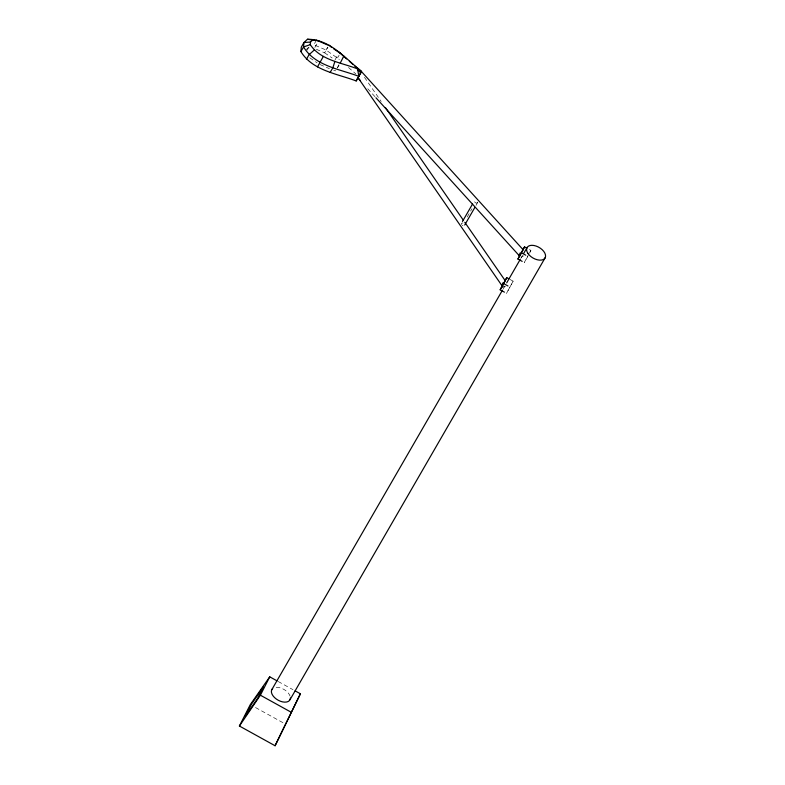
<?xml version="1.0" encoding="UTF-8"?>
<svg xmlns="http://www.w3.org/2000/svg" width="785" height="785" viewBox="0 0 785 785"><rect width="100%" height="100%" fill="white"/><g stroke="black" fill="none" stroke-linecap="round" stroke-linejoin="round"><path stroke-width="0.59" stroke-dasharray="3.92 2.94" d="M476.034 205.395L477.81 202.088M337.305 67.824L338.855 64.782M513.135 281.167L506.531 293.325L513.135 281.167L509.965 279.421M529.885 252.397L530.895 250.405L528.786 249.237M306.935 50.387L308.603 47.512M316.463 40.153L313.804 44.755L326.06 50.034L339.385 59.493M314.844 47.434L317.621 42.645M326.06 50.034L327.649 47.267M316.365 49.288L324.637 52.85L327.963 47.1M334.999 59.925L338.315 54.175M337.56 57.894L339.149 55.127M337.422 67.991L339.081 65.116M467.163 217.052L471.962 208.741M503.028 289.204L504.863 286.025M520.769 258.461L522.604 255.282M529.11 253.496L524.292 262.553L527.863 256.371M529.708 252.466L530.895 250.405M477.751 202.422C476.112 205.071 472.138 199.939 475.995 200.342M306.062 49.72L308.152 47.777L310.193 47.983M523.556 255.861L521.142 257.372M505.373 286.27L504.206 286.937M462.944 222.94L461.423 223.283L461.462 224.638M463.022 225.648L462.129 225.275M333.645 70.179L335.754 70.866M319.986 64.537L329.415 68.678M278.194 681.508L293.001 689.691M255.517 707.53L283.856 723.201M324.637 52.85L332.173 58.002M309.722 57.786L317.091 62.82M348.52 67.5L355.821 73.898M367.733 88.715L375.122 96.859M364.475 77.313L381.196 101.471M276.163 687.317A10.411 6.123 30 0 1 290.097 696.148"/><path stroke-width="1.18" d="M300.9 51.565L301.303 47.139L303.962 42.527L307.475 39.25C329.985 39.122 345.351 58.61 361.542 71.337L356.204 80.953C337.128 73.692 312.391 70.611 300.9 51.565L303.56 46.963L303.962 42.527L310.497 42.047L312.577 40.104L318.72 40.722M360.727 72.946L357.028 68.707C341.082 62.486 320.388 60.102 310.261 44.637L310.497 42.047M334.891 61.465L332.82 67.844L330.161 72.446M519.837 255.41L519.542 256.028L523.075 249.679L361.424 71.523L358.686 76.606M295.111 690.859L300.4 693.783L275.084 745.75L239.405 726.017L250.278 704.626L269.736 676.827L277.144 680.919M275.084 745.75L300.4 693.783M502.449 285.524L502.204 286.044L505.197 280.667L464.789 222.283M340.19 63.193L343.801 56.088M356.204 80.953L357.617 78.166M310.261 44.637L303.56 46.963C315.05 66.009 339.777 69.08 358.863 76.351L359.098 75.88M239.405 726.017L260.394 695.206L269.736 676.827M504.421 292.157L500.182 289.812L503.224 283.846M500.182 289.812L506.786 277.664L508.906 278.832M522.182 261.385L517.953 259.05L520.985 253.074M517.953 259.05L524.557 246.892L526.666 248.06M520.141 254.821L520.955 253.31M503.028 284.425L503.784 283.042M323.361 56.402L317.493 66.882M306.405 59.307L309.064 54.705L314.157 50.112M462.453 221.498L472.58 203.953M464.71 225.02L474.896 207.377M505 280.755L506.786 277.664M522.771 249.983L524.557 246.892M271.698 689.858L502.41 290.264M506.698 282.845L520.161 259.521M523.831 253.162L526.892 247.864M290.077 699.602L545.261 257.598M358.676 76.587L357.921 77.862L360.354 80.58M358.863 76.351L357.391 68.001L361.424 71.523M329.072 45.177L331.594 47.394M375.946 97.762L518.738 255.115L519.994 255.361M307.475 39.25L312.577 40.104M316.463 40.153L327.6 44.951M521.525 252.868L525.754 255.203M503.754 283.63L507.983 285.976M260.394 695.206L291.058 712.162M333.507 48.699L340.219 53.282L346.607 58.895M349.354 61.289L353.005 64.498M354.83 66.097L358.48 69.296M519.709 253.202L520.524 254.104M519.268 255.262L519.729 255.792M519.631 255.812L518.738 254.811L519.582 256.008M339.424 52.252L340.219 53.282M385.376 107.516L463.395 220.271M358.009 77.656L502.949 287.094M502.812 282.885L503.391 283.748M502.91 286.211L501.468 284.68L502.783 286.898M290.411 697.983A10.411 6.123 30 0 1 278.39 700.338A10.411 6.123 30 0 1 272.66 688.573M251.259 704.498L245.224 716.362L257.343 698.817L263.367 686.944L251.259 704.498M527.814 253.251A10.411 6.123 30 0 0 544.299 258.883A10.411 6.123 30 0 0 536.116 246.058A10.411 6.123 30 0 0 527.814 253.251"/></g></svg>
